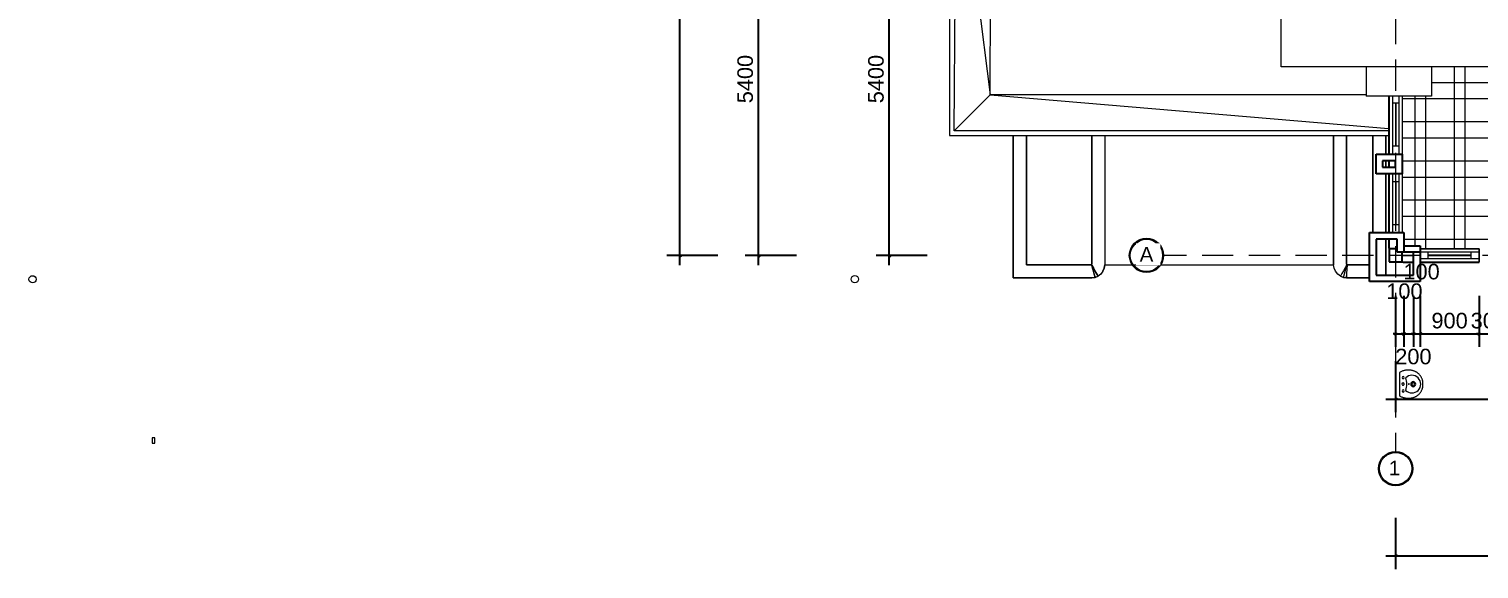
# Model space of a CAD drawing. Header units: millimetres. Extents: x -20510 to 108935, y -243239 to 20306.
# Drawn here: x -20360 to 1825, y -214800 to -206533 of the extents above; entities that cross this region are included whole.
import ezdxf

# ---------------------------------------------------------------- set-up
doc = ezdxf.new("R2010")
doc.units = ezdxf.units.MM
doc.linetypes.add('Hidden', pattern=[714.375, 476.25, -238.125])
for name, color, linetype, lineweight in [('A-ANNO-DIMS', 1, 'Continuous', 9), ('A-DETL', 8, 'Continuous', 9), ('A-FLOR-PATT', 8, 'Continuous', 9), ('A-GLAZ', 4, 'Continuous', 18), ('A-WALL', 7, 'Continuous', 25), ('G-IMPT', 8, 'Continuous', 9), ('P-SANR-FIXT', 3, 'Continuous', 9), ('S-BEAM', 7, 'Continuous', 9), ('S-COLS', 7, 'Continuous', 25), ('S-FNDN', 7, 'Continuous', 9), ('S-GRID', 1, 'Continuous', 9), ('S-GRID-IDEN', 1, 'Continuous', 9)]:
    doc.layers.add(name, color=color, linetype=linetype, lineweight=lineweight)
doc.styles.add('Arial_2', font='arial.ttf', dxfattribs={"height": 300})
doc.styles.add('Arial_5', font='arial.ttf', dxfattribs={"height": 238.125})
doc.dimstyles.new('SecretInternalLinAngDimStyle5p4736185', dxfattribs={"dimscale": 304.8, "dimtxt": 242.94927, "dimasz": 0.130208, "dimexe": 0.656168, "dimexo": 0.0625, "dimgap": 0.260417, "dimtad": 1, "dimdec": 0, "dimrnd": 100, "dimzin": 0, "dimdsep": 46, "dimtxsty": 'Arial_5', "dimblk1": 'OBLIQUE', "dimblk2": 'OBLIQUE', "dimsah": 1, "dimcen": 0.09, "dimdle": 0.492126, "dimazin": 0, "dimtfac": 1, "dimtdec": 4, "dimtix": 1, "dimtmove": 0, "dimatfit": 3, "dimfxl": 2.624672, "dimfxlon": 1, "dimtvp": 1, "dimtolj": 1, "dimtzin": 0, "dimarcsym": 2})
doc.dimstyles.new('SecretInternalLinAngDimStyle5p4736185_1', dxfattribs={"dimscale": 304.8, "dimtxt": 242.94927, "dimasz": 0.130208, "dimexe": 0.656168, "dimexo": 0.0625, "dimgap": 0.260417, "dimtad": 1, "dimdec": 0, "dimrnd": 100, "dimzin": 0, "dimdsep": 46, "dimtxsty": 'Arial_5', "dimblk1": 'OBLIQUE', "dimblk2": 'OBLIQUE', "dimsah": 1, "dimcen": 0.09, "dimdle": 0.492126, "dimazin": 0, "dimtfac": 1, "dimtdec": 4, "dimtix": 1, "dimtmove": 2, "dimatfit": 3, "dimfxl": 2.624672, "dimfxlon": 1, "dimtvp": 1, "dimtolj": 1, "dimtzin": 0, "dimarcsym": 2})

# ---------------------------------------------------------------- blocks, each defined once
blk = doc.blocks.new('Window_K2_Stack - Window_K2_Stack-2379752-07_MẶT BẰNG MÁI')
at = {"layer": 'A-GLAZ'}
for p, q in [((-450, 100), (450, 100)), ((-450, -100), (-450, 100)), ((-450, 100), (-450, -100)), ((-450, 100), (450, 100)), ((-450, 50), (450, 50)), ((-328.75, 50), (-328.75, -50)), ((-328.75, 5), (328.75, 5)), ((328.75, 50), (328.75, -50)), ((-450, -50), (450, -50)), ((450, -100), (-450, -100)), ((-450, -100), (450, -100)), ((-328.75, -5), (328.75, -5))]:
    blk.add_line(p, q, dxfattribs=at)
blk = doc.blocks.new('Window_K2_Stack - Window_K2_Stack-V4-07_MẶT BẰNG MÁI')
at = {"layer": 'A-GLAZ'}
for p, q in [((-436, 100), (450, 100)), ((-436, 100), (450, 100)), ((-436, 50), (450, 50)), ((-329, 50), (-329, -50)), ((-329, 5), (329, 5)), ((329, 50), (329, -50)), ((450, -100), (450, 100)), ((450, 100), (450, -100)), ((-436, -50), (450, -50)), ((450, -100), (-436, -100)), ((-436, -100), (450, -100)), ((-329, -5), (329, -5))]:
    blk.add_line(p, q, dxfattribs=at)
blk = doc.blocks.new('Window_K2_Stack - Window_K2_Stack-V5-07_MẶT BẰNG MÁI')
at = {"layer": 'A-GLAZ'}
for p, q in [((-450, 100), (450, 100)), ((-450, -100), (-450, 100)), ((-450, 100), (-450, -100)), ((-450, 100), (450, 100)), ((-450, 50), (450, 50)), ((-328.75, 50), (-328.75, -50)), ((-328.75, 5), (328.75, 5)), ((328.75, 50), (328.75, -50)), ((-450, -50), (450, -50)), ((450, -100), (-450, -100)), ((-450, -100), (450, -100)), ((-328.75, -5), (328.75, -5)), ((450, -100), (450, -50)), ((450, -50), (450, -100))]:
    blk.add_line(p, q, dxfattribs=at)
blk = doc.blocks.new('M_Concrete-Rectangular-Column - COT200X200-V10-07_MẶT BẰNG MÁI')
at = {"layer": 'S-COLS'}
for p, q in [((24, 100), (-100, 100)), ((-100, 100), (-100, -100)), ((100, -100), (100, 49)), ((-100, -100), (100, -100))]:
    blk.add_line(p, q, dxfattribs=at)
blk = doc.blocks.new('Mat_Tien_3dsMax - Sync_3dsMax_To_Revit-2401403-07_MẶT BẰNG MÁI')
at = {"layer": 'G-IMPT'}
for p, q in [((-1600, -3714), (-1600, 3714)), ((-6674, 0), (-6674, -4764)), ((-6603, -4694), (-6574, 0)), ((-6575, -88), (-6052, -4142)), ((-6052, -4142), (-6045, 0)), ((4189, -3714), (-1600, -3714)), ((-300, -3714), (-300, -4164)), ((700, -3714), (700, -4164)), ((-6052, -4142), (-6603, -4694)), ((-300, -4142), (-6052, -4142)), ((-6052, -4142), (40, -4655)), ((700, -4164), (-300, -4164)), ((-6674, -4764), (40, -4764)), ((40, -4694), (-6603, -4694)), ((-5700, -4764), (-5700, -6942)), ((-5700, -6942), (-5700, -4764)), ((-5500, -4764), (-5500, -6742)), ((-5500, -6742), (-5500, -4764)), ((-4500, -6726), (-4500, -4764)), ((-4500, -4764), (-4500, -6726)), ((-4300, -4764), (-4300, -6742)), ((-4300, -4764), (-4300, -6742)), ((-800, -6742), (-800, -4764)), ((-800, -6742), (-800, -4764)), ((-800, -4764), (-800, -6742)), ((-600, -4764), (-600, -6726)), ((-600, -6726), (-600, -4764)), ((-200, -6250), (-200, -4764)), ((-200, -4764), (-200, -6250)), ((0, -5050), (0, -4764)), ((0, -4764), (0, -5050)), ((0, -5250), (0, -5150)), ((0, -5150), (0, -5250)), ((0, -6250), (0, -5350)), ((0, -5350), (0, -6250)), ((0, -6901), (0, -6350)), ((0, -6350), (0, -6901)), ((-5500, -6742), (-4513, -6742)), ((-4513, -6742), (-5500, -6742)), ((-4513, -6742), (-4501, -6740)), ((-4513, -6742), (-4501, -6740)), ((-4505, -6742), (-4503, -6740)), ((-4503, -6740), (-4505, -6742)), ((-4503, -6741), (-4505, -6742)), ((-4503, -6740), (-4502, -6737)), ((-4502, -6737), (-4503, -6740)), ((-4501, -6740), (-4503, -6741)), ((-4502, -6737), (-4500, -6726)), ((-4500, -6726), (-4502, -6737)), ((-4330, -6843), (-4362, -6886)), ((-4330, -6843), (-4362, -6886)), ((-4330, -6843), (-4308, -6793)), ((-4308, -6793), (-4330, -6843)), ((-4308, -6793), (-4300, -6742)), ((-4300, -6742), (-4308, -6793)), ((-4300, -6742), (-800, -6742)), ((-792, -6793), (-800, -6742)), ((-792, -6793), (-800, -6742)), ((-770, -6843), (-792, -6793)), ((-770, -6843), (-792, -6793)), ((-737, -6886), (-770, -6843)), ((-737, -6886), (-770, -6843)), ((-649, -6935), (-599, -6749)), ((-600, -6726), (-598, -6737)), ((-598, -6737), (-600, -6726)), ((-600, -6942), (-587, -6742)), ((-599, -6749), (-600, -6942)), ((-599, -6740), (-599, -6745)), ((-599, -6740), (-587, -6742)), ((-587, -6742), (-599, -6740)), ((-598, -6737), (-597, -6740)), ((-597, -6740), (-598, -6737)), ((-598, -6745), (-595, -6742)), ((-597, -6740), (-595, -6742)), ((-597, -6740), (-595, -6742)), ((-587, -6742), (-250, -6742)), ((-250, -6742), (-587, -6742)), ((-5700, -6942), (-4500, -6942)), ((-4500, -6942), (-5700, -6942)), ((-4500, -6942), (-4450, -6935)), ((-4450, -6935), (-4500, -6942)), ((-4450, -6935), (-4404, -6917)), ((-4404, -6917), (-4450, -6935)), ((-4362, -6886), (-4404, -6917)), ((-4362, -6886), (-4404, -6917)), ((-696, -6917), (-737, -6886)), ((-696, -6917), (-737, -6886)), ((-696, -6917), (-649, -6935)), ((-649, -6935), (-696, -6917)), ((-649, -6935), (-600, -6942)), ((-600, -6942), (-649, -6935)), ((-600, -6942), (-250, -6942)), ((-250, -6942), (-600, -6942))]:
    blk.add_line(p, q, dxfattribs=at)
at = {"layer": 'G-IMPT', "flags": 128}
for points in [[(-4503, -6741), (-4504, -6741), (-4504, -6742), (-4504, -6742), (-4505, -6742)], [(-4503, -6741), (-4504, -6741), (-4504, -6742), (-4504, -6742), (-4505, -6742)], [(-4503, -6741), (-4504, -6741), (-4504, -6742), (-4504, -6742), (-4505, -6742)], [(-4505, -6742), (-4504, -6742), (-4504, -6742), (-4504, -6741), (-4503, -6741)], [(-4502, -6745), (-4503, -6745), (-4503, -6744), (-4504, -6743), (-4505, -6742)], [(-4505, -6742), (-4504, -6743), (-4504, -6743), (-4503, -6743), (-4502, -6744)], [(-4505, -6742), (-4504, -6743), (-4504, -6743), (-4503, -6743), (-4502, -6744)], [(-4505, -6742), (-4504, -6743), (-4503, -6744), (-4503, -6745), (-4502, -6745)], [(-4502, -6745), (-4503, -6745), (-4503, -6744), (-4504, -6743), (-4505, -6742)], [(-4505, -6742), (-4504, -6743), (-4504, -6743), (-4503, -6743), (-4502, -6744)], [(-4502, -6745), (-4503, -6745), (-4503, -6744), (-4504, -6743), (-4505, -6742)], [(-4505, -6742), (-4504, -6744), (-4503, -6746), (-4502, -6747), (-4501, -6749)], [(-4501, -6740), (-4502, -6741), (-4502, -6741), (-4503, -6741), (-4503, -6741)], [(-4503, -6741), (-4503, -6741), (-4502, -6741), (-4502, -6741), (-4501, -6740)], [(-4501, -6744), (-4502, -6744), (-4502, -6743), (-4503, -6742), (-4503, -6741)], [(-4503, -6741), (-4503, -6742), (-4503, -6743), (-4503, -6743), (-4502, -6744)], [(-4502, -6744), (-4503, -6743), (-4503, -6743), (-4503, -6742), (-4503, -6741)], [(-4501, -6744), (-4502, -6744), (-4502, -6743), (-4503, -6742), (-4503, -6741)], [(-4503, -6741), (-4503, -6742), (-4503, -6743), (-4503, -6743), (-4502, -6744)], [(-4501, -6744), (-4502, -6744), (-4502, -6743), (-4503, -6742), (-4503, -6741)], [(-4502, -6744), (-4503, -6743), (-4503, -6743), (-4503, -6742), (-4503, -6741)], [(-4503, -6741), (-4503, -6742), (-4502, -6743), (-4502, -6744), (-4501, -6744)], [(-4502, -6744), (-4502, -6744), (-4502, -6745), (-4502, -6745), (-4502, -6745)], [(-4502, -6744), (-4502, -6744), (-4502, -6744), (-4502, -6744), (-4501, -6744)], [(-4502, -6744), (-4502, -6744), (-4502, -6745), (-4502, -6745), (-4502, -6745)], [(-4502, -6744), (-4502, -6744), (-4502, -6744), (-4502, -6744), (-4501, -6744)], [(-4502, -6745), (-4502, -6745), (-4502, -6745), (-4502, -6744), (-4502, -6744)], [(-4502, -6744), (-4502, -6744), (-4502, -6744), (-4502, -6744), (-4501, -6744)], [(-4502, -6745), (-4502, -6745), (-4502, -6745), (-4502, -6744), (-4502, -6744)], [(-4502, -6744), (-4502, -6744), (-4502, -6744), (-4502, -6744), (-4501, -6744)], [(-4502, -6745), (-4502, -6745), (-4502, -6745), (-4502, -6744), (-4502, -6744)], [(-4502, -6745), (-4502, -6746), (-4502, -6747), (-4501, -6748), (-4501, -6749)], [(-4499, -6748), (-4500, -6747), (-4501, -6747), (-4501, -6746), (-4502, -6745)], [(-4502, -6745), (-4502, -6746), (-4502, -6747), (-4501, -6748), (-4501, -6749)], [(-4499, -6748), (-4500, -6747), (-4501, -6747), (-4501, -6746), (-4502, -6745)], [(-4501, -6749), (-4501, -6748), (-4502, -6747), (-4502, -6746), (-4502, -6745)], [(-4501, -6749), (-4501, -6748), (-4502, -6747), (-4502, -6746), (-4502, -6745)], [(-4502, -6745), (-4501, -6746), (-4501, -6747), (-4500, -6747), (-4499, -6748)], [(-4499, -6748), (-4500, -6747), (-4501, -6747), (-4501, -6746), (-4502, -6745)], [(-4499, -6748), (-4500, -6747), (-4501, -6747), (-4501, -6746), (-4502, -6745)], [(-4499, -6748), (-4500, -6747), (-4500, -6746), (-4501, -6745), (-4501, -6744)], [(-4501, -6744), (-4501, -6745), (-4500, -6746), (-4500, -6747), (-4499, -6748)], [(-4501, -6744), (-4501, -6745), (-4500, -6746), (-4500, -6747), (-4499, -6748)], [(-4501, -6744), (-4501, -6745), (-4500, -6746), (-4500, -6747), (-4499, -6748)], [(-4501, -6749), (-4488, -6796), (-4476, -6842), (-4463, -6889), (-4450, -6935)], [(-4501, -6749), (-4488, -6796), (-4476, -6842), (-4463, -6889), (-4450, -6935)], [(-4404, -6917), (-4428, -6875), (-4452, -6833), (-4477, -6791), (-4501, -6749)], [(-4499, -6749), (-4499, -6749), (-4499, -6748), (-4499, -6748), (-4499, -6748)], [(-4499, -6749), (-4499, -6749), (-4499, -6748), (-4499, -6748), (-4499, -6748)], [(-4499, -6748), (-4499, -6748), (-4499, -6748), (-4499, -6749), (-4499, -6749)], [(-4450, -6935), (-4463, -6889), (-4475, -6842), (-4487, -6795), (-4499, -6749)], [(-4404, -6917), (-4427, -6875), (-4451, -6833), (-4475, -6791), (-4499, -6749)], [(-4499, -6749), (-4475, -6791), (-4451, -6833), (-4427, -6875), (-4404, -6917)], [(-601, -6749), (-625, -6791), (-649, -6833), (-672, -6875), (-696, -6917)], [(-601, -6749), (-600, -6747), (-600, -6745), (-599, -6742), (-599, -6740)], [(-599, -6745), (-599, -6746), (-600, -6747), (-600, -6747), (-601, -6748)], [(-599, -6745), (-599, -6746), (-600, -6747), (-600, -6747), (-601, -6748)], [(-601, -6748), (-601, -6748), (-601, -6748), (-601, -6749), (-601, -6749)], [(-601, -6748), (-601, -6748), (-601, -6748), (-601, -6749), (-601, -6749)], [(-597, -6741), (-597, -6742), (-598, -6743), (-598, -6744), (-599, -6744)], [(-599, -6744), (-598, -6744), (-598, -6743), (-597, -6742), (-597, -6741)], [(-599, -6744), (-598, -6744), (-598, -6743), (-597, -6742), (-597, -6741)], [(-595, -6742), (-596, -6744), (-597, -6746), (-598, -6747), (-599, -6749)], [(-599, -6744), (-599, -6745), (-599, -6745), (-599, -6745), (-599, -6745)], [(-599, -6744), (-598, -6744), (-598, -6744), (-598, -6744), (-597, -6744)], [(-599, -6745), (-599, -6745), (-599, -6745), (-599, -6745), (-599, -6744)], [(-597, -6744), (-598, -6744), (-598, -6744), (-598, -6744), (-599, -6744)], [(-599, -6745), (-599, -6745), (-599, -6745), (-599, -6745), (-599, -6744)], [(-598, -6745), (-598, -6746), (-598, -6747), (-598, -6748), (-599, -6749)], [(-599, -6749), (-599, -6748), (-599, -6747), (-599, -6746), (-599, -6745)], [(-598, -6745), (-598, -6746), (-598, -6747), (-598, -6748), (-599, -6749)], [(-599, -6749), (-599, -6748), (-599, -6747), (-599, -6746), (-599, -6745)], [(-599, -6749), (-598, -6748), (-598, -6747), (-598, -6746), (-598, -6745)], [(-599, -6749), (-599, -6749), (-599, -6749), (-599, -6749), (-599, -6749)], [(-599, -6749), (-599, -6749), (-599, -6749), (-599, -6749), (-599, -6749)], [(-597, -6744), (-597, -6744), (-598, -6745), (-598, -6745), (-598, -6745)], [(-597, -6744), (-597, -6744), (-598, -6745), (-598, -6745), (-598, -6745)], [(-595, -6742), (-595, -6742), (-596, -6742), (-596, -6741), (-597, -6741)], [(-597, -6741), (-597, -6742), (-597, -6743), (-597, -6743), (-597, -6744)], [(-597, -6741), (-597, -6742), (-597, -6743), (-597, -6743), (-597, -6744)]]:
    blk.add_lwpolyline(points, dxfattribs=at)
blk = doc.blocks.new('Mat_Tien_3dsMax - Mat_Tien_3dsMax-2387879-07_MẶT BẰNG MÁI')
blk.add_blockref('Mat_Tien_3dsMax - Sync_3dsMax_To_Revit-2401403-07_MẶT BẰNG MÁI', (0, 0))
blk = doc.blocks.new('Sink - Cloakroom - 440 x 350mm-2348746-07_MẶT BẰNG MÁI')
at = {"layer": 'P-SANR-FIXT'}
for p, q in [((182, 0), (-179, 0)), ((-178, 0), (-177, 0)), ((177, 0), (178, 0))]:
    blk.add_line(p, q, dxfattribs=at)
at = {"layer": 'P-SANR-FIXT', "flags": 128}
for points in [[(0, 353), (-8, 353), (-17, 353), (-25, 353), (-33, 352), (-42, 350), (-50, 349), (-58, 347), (-66, 345), (-74, 342), (-82, 339), (-89, 336), (-97, 333), (-104, 329), (-112, 325), (-119, 320), (-126, 316), (-132, 311), (-139, 306), (-145, 300), (-151, 294), (-157, 289), (-163, 282), (-168, 276), (-173, 269), (-178, 263), (-183, 256), (-187, 248), (-191, 241), (-195, 234), (-198, 226), (-201, 218), (-204, 210), (-206, 203), (-208, 194), (-208, 194)], [(208, 194), (206, 202), (204, 210), (201, 218), (198, 226), (195, 234), (191, 241), (187, 248), (183, 255), (178, 262), (173, 269), (168, 276), (163, 282), (157, 288), (151, 294), (145, 300), (139, 305), (132, 311), (126, 316), (119, 320), (112, 325), (104, 329), (97, 333), (89, 336), (82, 339), (74, 342), (66, 345), (58, 347), (50, 349), (42, 350), (33, 352), (25, 353), (17, 353), (9, 353), (0, 353), (0, 353)], [(-208, 194), (-211, 184), (-213, 173), (-214, 162), (-215, 152), (-216, 141), (-216, 130), (-216, 119), (-215, 109), (-214, 98), (-212, 87), (-211, 77), (-208, 66), (-205, 56), (-202, 46), (-199, 35), (-195, 25), (-190, 16), (-185, 6), (-182, 0)], [(182, 0), (187, 10), (192, 19), (196, 29), (200, 39), (203, 49), (206, 60), (209, 70), (211, 81), (213, 91), (214, 102), (215, 113), (216, 123), (216, 134), (216, 145), (215, 156), (214, 166), (212, 177), (210, 188), (208, 194)]]:
    blk.add_lwpolyline(points, dxfattribs=at)
at = {"layer": 'P-SANR-FIXT'}
for centre, radius, start, end in [((0, 184), 135, 314.9444, 224.5371), ((0, 204), 38.6, 0, 180), ((0, 204), 23.5, 0, 180), ((-101, 51), 17, 0, 180), ((-101, 51), 17, 180, 0), ((-2, -160), 267, 68.6801, 110.8014), ((0, 204), 38.6, 180, 0), ((0, 204), 23.5, 180, 0), ((-1, 49), 16.8, 90, 270), ((-1, 49), 16.8, 270, 90), ((104, 50), 17, 0, 180), ((104, 50), 17, 180, 0)]:
    blk.add_arc(centre, radius, start, end, dxfattribs=at)
for major_axis in [(-9.08, 0), (9.08, 0)]:
    blk.add_ellipse((-1, 137), major_axis=major_axis, ratio=0.332108, start_param=3.141593, end_param=6.283185, dxfattribs=at)
for points, knots in [([(0, 353), (0, 353), (0, 353), (0, 353), (0, 351), (0, 350), (0, 350), (0, 349)], [-0.875, -0.875, -0.875, -0.875, -0.75, -0.5, -0.25, -0.125, 0, 0, 0, 0]), ([(0, 353), (0, 353), (0, 353), (0, 351), (0, 350), (0, 350), (0, 349)], [-0.75, -0.75, -0.75, -0.75, -0.5, -0.25, -0.125, 0, 0, 0, 0]), ([(-182, 0), (-182, 0), (-182, 0), (-182, 0), (-182, 0), (-181, 0), (-180, 0), (-179, 0), (-178, 0), (-178, 0)], [-0.875, -0.875, -0.875, -0.875, -0.75, -0.6875, -0.625, -0.5, -0.375, -0.25, 0, 0, 0, 0]), ([(178, 0), (178, 0), (179, 0), (180, 0), (181, 0), (182, 0), (182, 0), (182, 0), (182, 0), (182, 0)], [-1, -1, -1, -1, -0.75, -0.625, -0.5, -0.375, -0.3125, -0.25, -0.125, -0.125, -0.125, -0.125])]:
    blk.add_open_spline(points, degree=3, knots=knots, dxfattribs=at)
for points in [[(-182, 0), (-182, 0), (-182, 0), (-182, 0)], [(182, 0), (182, 0), (182, 0), (182, 0)]]:
    blk.add_open_spline(points, degree=3, dxfattribs=at)
blk = doc.blocks.new('Grid - TRUC  D1-102336-07_MẶT BẰNG MÁI')
at = {"layer": 'S-GRID-IDEN'}
for radius in [3.5, 3.3]:
    blk.add_circle((0, 0), radius, dxfattribs=at)
blk = doc.blocks.new('_Oblique')
at = {"color": 0, "linetype": 'ByBlock', "lineweight": -2}
blk.add_line((-0.5, -0.5), (0.5, 0.5), dxfattribs=at)
blk = doc.blocks.new('DIMBLOCK1-07_MẶT BẰNG MÁI')
at = {"layer": 'A-ANNO-DIMS', "color": 0, "lineweight": -2, "transparency": 16777216}
for p, q in [((550, -214019), (550, -214800)), ((37150, -214019), (37150, -214800)), ((400, -214600), (37300, -214600))]:
    blk.add_line(p, q, dxfattribs=at)
at = {"layer": 'Defpoints', "color": 0, "transparency": 16777216}
for p in [(550, -214000), (37150, -214000), (37150, -214600)]:
    blk.add_point(p, dxfattribs=at)
at = {"layer": 'A-ANNO-DIMS', "color": 0, "lineweight": -2, "transparency": 16777216, "xscale": 39.6875, "yscale": 39.6875, "zscale": 39.6875, "rotation": 180}
blk.add_blockref('_Oblique', (550, -214600), dxfattribs=at)
at = {"layer": 'A-ANNO-DIMS', "color": 0, "lineweight": -2, "transparency": 16777216, "xscale": 39.6875, "yscale": 39.6875, "zscale": 39.6875}
blk.add_blockref('_Oblique', (37150, -214600), dxfattribs=at)
at = {"layer": 'A-ANNO-DIMS', "color": 0, "transparency": 16777216, "insert": (18850, -214399), "char_height": 238.1, "width": 824.16, "attachment_point": 5, "style": 'Arial_5'}
blk.add_mtext('\\A1;36600', dxfattribs=at)
blk = doc.blocks.new('DIMBLOCK2-07_MẶT BẰNG MÁI')
at = {"layer": 'A-ANNO-DIMS', "color": 0, "lineweight": -2, "transparency": 16777216}
for p, q in [((550, -211619), (550, -212400)), ((4350, -211619), (4350, -212400)), ((400, -212200), (4500, -212200))]:
    blk.add_line(p, q, dxfattribs=at)
at = {"layer": 'Defpoints', "color": 0, "transparency": 16777216}
for p in [(550, -211600), (4350, -211600), (4350, -212200)]:
    blk.add_point(p, dxfattribs=at)
at = {"layer": 'A-ANNO-DIMS', "color": 0, "lineweight": -2, "transparency": 16777216, "xscale": 39.6875, "yscale": 39.6875, "zscale": 39.6875, "rotation": 180}
blk.add_blockref('_Oblique', (550, -212200), dxfattribs=at)
at = {"layer": 'A-ANNO-DIMS', "color": 0, "lineweight": -2, "transparency": 16777216, "xscale": 39.6875, "yscale": 39.6875, "zscale": 39.6875}
blk.add_blockref('_Oblique', (4350, -212200), dxfattribs=at)
at = {"layer": 'A-ANNO-DIMS', "color": 0, "transparency": 16777216, "insert": (2450, -211999), "char_height": 238.1, "width": 659.33, "attachment_point": 5, "style": 'Arial_5'}
blk.add_mtext('\\A1;3800', dxfattribs=at)
blk = doc.blocks.new('DIMBLOCK12-07_MẶT BẰNG MÁI')
at = {"layer": 'A-ANNO-DIMS', "color": 0, "lineweight": -2, "transparency": 16777216}
for p, q in [((550, -210619), (550, -211400)), ((675, -210619), (675, -211400)), ((550, -211200), (510, -211200)), ((550, -211200), (675, -211200)), ((675, -211200), (715, -211200))]:
    blk.add_line(p, q, dxfattribs=at)
at = {"layer": 'Defpoints', "color": 0, "transparency": 16777216}
for p in [(550, -210600), (675, -210600), (675, -211200)]:
    blk.add_point(p, dxfattribs=at)
at = {"layer": 'A-ANNO-DIMS', "color": 0, "lineweight": -2, "transparency": 16777216, "xscale": 39.6875, "yscale": 39.6875, "zscale": 39.6875}
blk.add_blockref('_Oblique', (550, -211200), dxfattribs=at)
at = {"layer": 'A-ANNO-DIMS', "color": 0, "lineweight": -2, "transparency": 16777216, "xscale": 39.6875, "yscale": 39.6875, "zscale": 39.6875, "rotation": 180}
blk.add_blockref('_Oblique', (675, -211200), dxfattribs=at)
at = {"layer": 'A-ANNO-DIMS', "color": 0, "transparency": 16777216, "insert": (406, -210428), "char_height": 238.1, "width": 494.5, "attachment_point": 1, "line_spacing_factor": 0.941778, "style": 'Arial_5'}
blk.add_mtext('\\A1;100', dxfattribs=at)
blk = doc.blocks.new('DIMBLOCK13-07_MẶT BẰNG MÁI')
at = {"layer": 'A-ANNO-DIMS', "color": 0, "lineweight": -2, "transparency": 16777216}
for p, q in [((675, -210619), (675, -211400)), ((825, -210619), (825, -211400)), ((675, -211200), (635, -211200)), ((675, -211200), (825, -211200)), ((825, -211200), (865, -211200))]:
    blk.add_line(p, q, dxfattribs=at)
at = {"layer": 'Defpoints', "color": 0, "transparency": 16777216}
for p in [(675, -210600), (825, -210600), (825, -211200)]:
    blk.add_point(p, dxfattribs=at)
at = {"layer": 'A-ANNO-DIMS', "color": 0, "lineweight": -2, "transparency": 16777216, "xscale": 39.6875, "yscale": 39.6875, "zscale": 39.6875}
blk.add_blockref('_Oblique', (675, -211200), dxfattribs=at)
at = {"layer": 'A-ANNO-DIMS', "color": 0, "lineweight": -2, "transparency": 16777216, "xscale": 39.6875, "yscale": 39.6875, "zscale": 39.6875, "rotation": 180}
blk.add_blockref('_Oblique', (825, -211200), dxfattribs=at)
at = {"layer": 'A-ANNO-DIMS', "color": 0, "transparency": 16777216, "insert": (544, -211428), "char_height": 238.1, "width": 494.5, "attachment_point": 1, "line_spacing_factor": 0.941778, "style": 'Arial_5'}
blk.add_mtext('\\A1;200', dxfattribs=at)
blk = doc.blocks.new('DIMBLOCK14-07_MẶT BẰNG MÁI')
at = {"layer": 'A-ANNO-DIMS', "color": 0, "lineweight": -2, "transparency": 16777216}
for p, q in [((825, -210619), (825, -211400)), ((925, -210619), (925, -211400)), ((825, -211200), (785, -211200)), ((825, -211200), (925, -211200)), ((925, -211200), (965, -211200))]:
    blk.add_line(p, q, dxfattribs=at)
at = {"layer": 'Defpoints', "color": 0, "transparency": 16777216}
for p in [(825, -210600), (925, -210600), (925, -211200)]:
    blk.add_point(p, dxfattribs=at)
at = {"layer": 'A-ANNO-DIMS', "color": 0, "lineweight": -2, "transparency": 16777216, "xscale": 39.6875, "yscale": 39.6875, "zscale": 39.6875}
blk.add_blockref('_Oblique', (825, -211200), dxfattribs=at)
at = {"layer": 'A-ANNO-DIMS', "color": 0, "lineweight": -2, "transparency": 16777216, "xscale": 39.6875, "yscale": 39.6875, "zscale": 39.6875, "rotation": 180}
blk.add_blockref('_Oblique', (925, -211200), dxfattribs=at)
at = {"layer": 'A-ANNO-DIMS', "color": 0, "transparency": 16777216, "insert": (669, -210128), "char_height": 238.1, "width": 494.5, "attachment_point": 1, "line_spacing_factor": 0.941778, "style": 'Arial_5'}
blk.add_mtext('\\A1;100', dxfattribs=at)
blk = doc.blocks.new('DIMBLOCK15-07_MẶT BẰNG MÁI')
at = {"layer": 'A-ANNO-DIMS', "color": 0, "lineweight": -2, "transparency": 16777216}
for p, q in [((925, -210619), (925, -211400)), ((1825, -210619), (1825, -211400)), ((775, -211200), (1975, -211200))]:
    blk.add_line(p, q, dxfattribs=at)
at = {"layer": 'Defpoints', "color": 0, "transparency": 16777216}
for p in [(925, -210600), (1825, -210600), (1825, -211200)]:
    blk.add_point(p, dxfattribs=at)
at = {"layer": 'A-ANNO-DIMS', "color": 0, "lineweight": -2, "transparency": 16777216, "xscale": 39.6875, "yscale": 39.6875, "zscale": 39.6875, "rotation": 180}
blk.add_blockref('_Oblique', (925, -211200), dxfattribs=at)
at = {"layer": 'A-ANNO-DIMS', "color": 0, "lineweight": -2, "transparency": 16777216, "xscale": 39.6875, "yscale": 39.6875, "zscale": 39.6875}
blk.add_blockref('_Oblique', (1825, -211200), dxfattribs=at)
at = {"layer": 'A-ANNO-DIMS', "color": 0, "transparency": 16777216, "insert": (1375, -210999), "char_height": 238.1, "width": 494.5, "attachment_point": 5, "style": 'Arial_5'}
blk.add_mtext('\\A1;900', dxfattribs=at)
blk = doc.blocks.new('DIMBLOCK16-07_MẶT BẰNG MÁI')
at = {"layer": 'A-ANNO-DIMS', "color": 0, "lineweight": -2, "transparency": 16777216}
for p, q in [((1825, -210619), (1825, -211400)), ((2125, -210619), (2125, -211400)), ((1825, -211200), (1785, -211200)), ((1825, -211200), (2125, -211200)), ((2125, -211200), (2165, -211200))]:
    blk.add_line(p, q, dxfattribs=at)
at = {"layer": 'Defpoints', "color": 0, "transparency": 16777216}
for p in [(1825, -210600), (2125, -210600), (2125, -211200)]:
    blk.add_point(p, dxfattribs=at)
at = {"layer": 'A-ANNO-DIMS', "color": 0, "lineweight": -2, "transparency": 16777216, "xscale": 39.6875, "yscale": 39.6875, "zscale": 39.6875}
blk.add_blockref('_Oblique', (1825, -211200), dxfattribs=at)
at = {"layer": 'A-ANNO-DIMS', "color": 0, "lineweight": -2, "transparency": 16777216, "xscale": 39.6875, "yscale": 39.6875, "zscale": 39.6875, "rotation": 180}
blk.add_blockref('_Oblique', (2125, -211200), dxfattribs=at)
at = {"layer": 'A-ANNO-DIMS', "color": 0, "transparency": 16777216, "insert": (1975, -210999), "char_height": 238.1, "width": 494.5, "attachment_point": 5, "style": 'Arial_5'}
blk.add_mtext('\\A1;300', dxfattribs=at)
blk = doc.blocks.new('DIMBLOCK76-07_MẶT BẰNG MÁI')
at = {"layer": 'A-ANNO-DIMS', "color": 0, "lineweight": -2, "transparency": 16777216}
for p, q in [((-10400, -210150), (-10400, -194950)), ((-9819, -195100), (-10600, -195100)), ((-9819, -210000), (-10600, -210000))]:
    blk.add_line(p, q, dxfattribs=at)
at = {"layer": 'Defpoints', "color": 0, "transparency": 16777216}
for p in [(-10400, -195100), (-9800, -195100), (-9800, -210000)]:
    blk.add_point(p, dxfattribs=at)
at = {"layer": 'A-ANNO-DIMS', "color": 0, "lineweight": -2, "transparency": 16777216, "xscale": 39.6875, "yscale": 39.6875, "zscale": 39.6875}
for p, rotation in [((-10400, -195100), 90), ((-10400, -210000), 270)]:
    blk.add_blockref('_Oblique', p, dxfattribs=dict(at, rotation=rotation))
at = {"layer": 'A-ANNO-DIMS', "color": 0, "transparency": 16777216, "insert": (-10601, -202550), "char_height": 238.1, "width": 824.16, "attachment_point": 5, "rotation": 90, "style": 'Arial_5'}
blk.add_mtext('\\A1;14900', dxfattribs=at)
blk = doc.blocks.new('DIMBLOCK77-07_MẶT BẰNG MÁI')
at = {"layer": 'A-ANNO-DIMS', "color": 0, "lineweight": -2, "transparency": 16777216}
for p, q in [((-9200, -210150), (-9200, -204450)), ((-8619, -204600), (-9400, -204600)), ((-8619, -210000), (-9400, -210000))]:
    blk.add_line(p, q, dxfattribs=at)
at = {"layer": 'Defpoints', "color": 0, "transparency": 16777216}
for p in [(-9200, -204600), (-8600, -204600), (-8600, -210000)]:
    blk.add_point(p, dxfattribs=at)
at = {"layer": 'A-ANNO-DIMS', "color": 0, "lineweight": -2, "transparency": 16777216, "xscale": 39.6875, "yscale": 39.6875, "zscale": 39.6875}
for p, rotation in [((-9200, -204600), 90), ((-9200, -210000), 270)]:
    blk.add_blockref('_Oblique', p, dxfattribs=dict(at, rotation=rotation))
at = {"layer": 'A-ANNO-DIMS', "color": 0, "transparency": 16777216, "insert": (-9401, -207300), "char_height": 238.1, "width": 659.33, "attachment_point": 5, "rotation": 90, "style": 'Arial_5'}
blk.add_mtext('\\A1;5400', dxfattribs=at)
blk = doc.blocks.new('DIMBLOCK81-07_MẶT BẰNG MÁI')
at = {"layer": 'A-ANNO-DIMS', "color": 0, "lineweight": -2, "transparency": 16777216}
for p, q in [((-7200, -210150), (-7200, -204450)), ((-6619, -204600), (-7400, -204600)), ((-6619, -210000), (-7400, -210000))]:
    blk.add_line(p, q, dxfattribs=at)
at = {"layer": 'Defpoints', "color": 0, "transparency": 16777216}
for p in [(-7200, -204600), (-6600, -204600), (-6600, -210000)]:
    blk.add_point(p, dxfattribs=at)
at = {"layer": 'A-ANNO-DIMS', "color": 0, "lineweight": -2, "transparency": 16777216, "xscale": 39.6875, "yscale": 39.6875, "zscale": 39.6875}
for p, rotation in [((-7200, -204600), 90), ((-7200, -210000), 270)]:
    blk.add_blockref('_Oblique', p, dxfattribs=dict(at, rotation=rotation))
at = {"layer": 'A-ANNO-DIMS', "color": 0, "transparency": 16777216, "insert": (-7401, -207300), "char_height": 238.1, "width": 659.33, "attachment_point": 5, "rotation": 90, "style": 'Arial_5'}
blk.add_mtext('\\A1;5400', dxfattribs=at)

msp = doc.modelspace()

# ---------------------------------------------------------------- hatches: boundary and pattern name
at = {"layer": 'A-FLOR-PATT'}
h = msp.add_hatch(dxfattribs=at)
h.set_pattern_fill('FP_5', color=256, style=0, pattern_type=2)
h.set_pattern_definition([(0.0043, (16612.5, -202550.4), (-0.045, 600), []), (90.004, (16612.5, -202550.4), (-600, -0.042), [])])
h.paths.add_polyline_path([(450, -210100.9), (825, -210100.8), (825, -209951), (650, -209951), (650, -210100), (450, -210100), (450, -209900), (574, -209900), (574, -209750), (450, -209750), (450, -209921)])
h.paths.add_polyline_path([(1925, -210100.8), (2025, -210100.7), (2025, -210001), (1925, -210001)])
h.paths.add_polyline_path([(3125, -210100.7), (3225, -210100.7), (3225, -210001), (3125, -210001)])
h.paths.add_polyline_path([(4250, -210100.6), (11050, -210100), (11050, -205200), (4589.3, -205200), (4589.3, -207114.5), (1100, -207114.5), (1100, -207564.5), (650, -207564.5), (650, -209650), (675, -209650), (675, -209750), (674, -209750), (674, -209851), (925, -209851), (925, -209901), (4225, -209901), (4225, -209956), (4250, -209956)])
h.paths.add_polyline_path([(26650, -210098.9), (32150, -210098.5), (32150, -210006), (32250, -210006), (32250, -210098.5), (33450, -210098.4), (33450, -210006), (33550, -210006), (33550, -209901), (36850, -209901), (36850, -209900), (37250, -209900), (37250, -209750), (37025, -209750), (37025, -209650), (37050, -209650), (37050, -206600), (37150, -206600), (37150, -207450), (37254.9, -207450), (37260.1, -204700), (37250, -204700), (37250, -205200), (26650, -205200), (26650, -209461.1)])
h.paths.add_polyline_path([(34550, -210098.3), (34650, -210098.3), (34650, -210001), (34550, -210001)])
h.paths.add_polyline_path([(35750, -210098.2), (35850, -210098.2), (35850, -210001), (35750, -210001)])
h.paths.add_polyline_path([(36950, -210098.2), (37050, -210098.1), (37050, -210000), (36950, -210000)])
h.paths.add_polyline_path([(37250.8, -209650), (37252.5, -208750), (37250, -208750), (37250, -209650)])
h.paths.add_polyline_path([(37150, -208650), (37252.7, -208650), (37252.9, -208550), (37150, -208550)])
h.paths.add_polyline_path([(550, -208650), (550, -208550), (450, -208550), (450, -208650)])
h.paths.add_polyline_path([(37250, -208450), (37253.1, -208450), (37254.7, -207550), (37250, -207550), (37250, -207621.2)])
h.paths.add_polyline_path([(-1398.3, -205600), (-1200.3, -205600), (-1200.3, -201200), (-4025.9, -201200), (-4050, -205600), (-3634.8, -205600)])
h.paths.add_polyline_path([(37250, -204500), (37260.4, -204500), (37264.5, -202300), (37250, -202300), (37250, -202312.7), (37260, -202312.7), (37260, -204487.3), (37250, -204487.3)])
h.paths.add_polyline_path([(37260, -202100), (37264.9, -202100), (37269.7, -199530), (37260, -199530), (37260, -202037.3), (37250, -202037.3), (37250, -202100)])
h.paths.add_polyline_path([(5650, -200300), (6750, -200300), (6750, -196910), (5650, -196910), (5650, -200261.7)])
h.paths.add_polyline_path([(6625.4, -199962.3), (6608.5, -199960.5), (6592, -199954.3), (6580.4, -199947.2), (6567.3, -199934), (6558.7, -199920.9), (6553.1, -199905.6), (6550.5, -199890.4), (6552.7, -199870.1), (6559.3, -199854.2), (6568.9, -199839.1), (6576.8, -199831.2), (6594.5, -199819.4), (6594.7, -199819.2), (6594.7, -198025.5), (6656.1, -198025.5), (6656.9, -199819.6), (6670.4, -199827.8), (6683.5, -199841), (6692.1, -199854.1), (6697.7, -199869.4), (6700.1, -199887.5), (6698.1, -199904.9), (6691.5, -199920.8), (6684.1, -199933.6), (6674, -199943.8), (6656.3, -199955.6), (6652.5, -199956.9), (6641, -199960.5)])
h.paths.add_polyline_path([(31169.6, -199900), (31852.1, -199900), (31850.5, -199890.4), (31852.7, -199870.1), (31859.3, -199854.2), (31868.5, -199839.5), (31876.8, -199831.2), (31894.5, -199819.4), (31894.7, -199819.2), (31894.7, -196930.3), (31105.3, -196930.3), (31106.1, -199819.6), (31119.6, -199827.8), (31132.7, -199841), (31141.3, -199854.1), (31146.9, -199869.4), (31149.5, -199884.6), (31148.2, -199900), (31149.5, -199900)])
h.paths.add_polyline_path([(3074.5, -199685.5), (4240, -199685.5), (4240, -196912.7), (4250, -196912.7), (4250, -196700.8), (4225, -196700.8), (4225, -196899), (675, -196899), (675, -197150), (650, -197150), (650, -199235.5), (1100, -199235.5), (1100, -199685.5), (3040.5, -199685.5)])
h.paths.add_polyline_path([(37260, -199430), (37269.9, -199430), (37275, -196699.9), (37250, -196700), (37250, -196912.7), (37260, -196912.7), (37260, -199341.7)])
h.paths.add_polyline_path([(450, -198250), (550, -198250), (550, -198150), (450, -198150), (450, -198250)])
h.paths.add_polyline_path([(450, -198050), (450, -198050), (450, -197961.8)])
h.paths.add_polyline_path([(575, -197050), (575, -196900), (450, -196900), (450, -196700), (650, -196700), (650, -196799), (825, -196799), (825, -196699.3), (450, -196700), (450, -197050)])
h.paths.add_polyline_path([(31105.3, -196930.3), (31094.6, -196919.6), (31094.6, -196925)])
h.paths.add_polyline_path([(31094.6, -196919.6), (31085, -196910), (31075, -196910)])
h.paths.add_polyline_path([(2025, -196799), (2025, -196699.8), (1925, -196699.8), (1925, -196799), (1956.3, -196799)])
h.paths.add_polyline_path([(3225, -196799), (3225, -196700.3), (3125, -196700.3), (3125, -196799)])
h.paths.add_polyline_path([(22350, -196700), (22562.7, -196700), (22562.7, -196698.8), (22337.3, -196698.8), (22337.3, -196700)])
h.paths.add_polyline_path([(11750, -196700), (11762.7, -196700), (11762.7, -196698.4), (11537.3, -196698.4), (11537.3, -196700), (11550, -196700)])
h.paths.add_polyline_path([(26162.7, -196700), (26162.7, -196699), (25937.3, -196699), (25937.3, -196700), (26150, -196700)])
h.paths.add_polyline_path([(8162.7, -196700), (8162.7, -196698.3), (8150, -196698.3), (8150, -196700)])
h.paths.add_polyline_path([(15350, -196700), (15362.7, -196700), (15362.7, -196698.6), (15137.3, -196698.5), (15137.3, -196700), (15150, -196700)])
h.paths.add_polyline_path([(18950, -196700), (18962.7, -196700), (18962.7, -196698.7), (18737.3, -196698.7), (18737.3, -196700), (18750, -196700)])
h.paths.add_polyline_path([(4250, -195212.7), (4250, -195212.7), (4250, -195000), (4250, -195000), (4250, -195200)])
at = {"layer": 'S-FNDN'}
h = msp.add_hatch(dxfattribs=at)
h.set_pattern_fill('FP_4', color=256, style=0, pattern_type=2)
h.set_pattern_definition([(0.0043, (16611.9, -202550.3), (-0.045, 600), []), (90.004, (16611.9, -202550.3), (-600, -0.042), [])])
h.paths.add_polyline_path([(450, -210100.9), (825, -210100.8), (825, -209951), (650, -209951), (650, -210100), (450, -210100), (450, -209900), (574, -209900), (574, -209750), (450, -209750), (450, -209921)])
h.paths.add_polyline_path([(1925, -210100.8), (2025, -210100.7), (2025, -210001), (1925, -210001)])
h.paths.add_polyline_path([(3125, -210100.7), (3225, -210100.7), (3225, -210001), (3125, -210001)])
h.paths.add_polyline_path([(4250, -210100.6), (11050, -210100), (11050, -205200), (4589.3, -205200), (4589.3, -207114.5), (1100, -207114.5), (1100, -207564.5), (650, -207564.5), (650, -209650), (675, -209650), (675, -209750), (674, -209750), (674, -209851), (925, -209851), (925, -209901), (4225, -209901), (4225, -209956), (4250, -209956)])
h.paths.add_polyline_path([(26650, -210098.9), (32150, -210098.5), (32150, -210006), (32250, -210006), (32250, -210098.5), (33450, -210098.4), (33450, -210006), (33550, -210006), (33550, -209901), (36850, -209901), (36850, -209900), (37250, -209900), (37250, -209750), (37025, -209750), (37025, -209650), (37050, -209650), (37050, -206600), (37150, -206600), (37150, -207450), (37254.9, -207450), (37260.1, -204700), (37250, -204700), (37250, -205200), (26650, -205200), (26650, -209461.1)])
h.paths.add_polyline_path([(34550, -210098.3), (34650, -210098.3), (34650, -210001), (34550, -210001)])
h.paths.add_polyline_path([(35750, -210098.2), (35850, -210098.2), (35850, -210001), (35750, -210001)])
h.paths.add_polyline_path([(36950, -210098.2), (37050, -210098.1), (37050, -210000), (36950, -210000)])
h.paths.add_polyline_path([(450, -209650), (450, -209650), (450, -209461.1)])
h.paths.add_polyline_path([(37250, -209650), (37250.8, -209650), (37252.5, -208750), (37250, -208750), (37250, -209461.1)])
h.paths.add_polyline_path([(37252.7, -208650), (37252.9, -208550), (37150, -208550), (37150, -208650), (37250, -208650)])
h.paths.add_polyline_path([(550, -208650), (550, -208550), (450, -208550), (450, -208650)])
h.paths.add_polyline_path([(37250, -208450), (37253.1, -208450), (37254.7, -207550), (37250, -207550), (37250, -207621.2)])
h.paths.add_polyline_path([(450, -208450), (450, -208450), (450, -207621.2)])
h.paths.add_polyline_path([(-3634.8, -205600), (-1200.3, -205600), (-1200.3, -201200), (-4025.9, -201200), (-4050, -205600)])
h.paths.add_polyline_path([(37260.4, -204500), (37264.5, -202300), (37250, -202300), (37250, -202312.7), (37260, -202312.7), (37260, -204487.3), (37250, -204487.3), (37250, -204500), (37260, -204500)])
h.paths.add_polyline_path([(37260, -202100), (37264.9, -202100), (37269.7, -199530), (37260, -199530), (37260, -202037.3), (37250, -202037.3), (37250, -202100)])
h.paths.add_polyline_path([(5650, -200300), (6750, -200300), (6750, -196910), (5650, -196910), (5650, -200261.7)])
h.paths.add_polyline_path([(6625.4, -199962.3), (6608.5, -199960.5), (6592, -199954.3), (6580.4, -199947.2), (6567.3, -199934), (6558.7, -199920.9), (6553.1, -199905.6), (6550.5, -199890.4), (6552.7, -199870.1), (6559.3, -199854.2), (6568.9, -199839.1), (6576.8, -199831.2), (6594.5, -199819.4), (6594.7, -199819.2), (6594.7, -198025.5), (6656.1, -198025.5), (6656.9, -199819.6), (6670.4, -199827.8), (6683.5, -199841), (6692.1, -199854.1), (6697.7, -199869.4), (6700.1, -199887.5), (6698.1, -199904.9), (6691.5, -199920.8), (6684.1, -199933.6), (6674, -199943.8), (6656.3, -199955.6), (6652.5, -199956.9), (6641, -199960.5)])
h.paths.add_polyline_path([(31389.4, -199900), (31852.1, -199900), (31850.5, -199890.4), (31852.7, -199870.1), (31859.3, -199854.2), (31868.5, -199839.5), (31876.8, -199831.2), (31894.5, -199819.4), (31894.7, -199819.2), (31894.7, -196930.3), (31105.3, -196930.3), (31106.1, -199819.6), (31119.6, -199827.8), (31132.7, -199841), (31141.3, -199854.1), (31146.9, -199869.4), (31149.5, -199884.6), (31148.2, -199900), (31309.4, -199900)])
h.paths.add_polyline_path([(3074.5, -199685.5), (4240, -199685.5), (4240, -196912.7), (4250, -196912.7), (4250, -196700.8), (4225, -196700.8), (4225, -196899), (675, -196899), (675, -197150), (650, -197150), (650, -199235.5), (1100, -199235.5), (1100, -199685.5), (3040.5, -199685.5)])
h.paths.add_polyline_path([(37260, -199430), (37269.9, -199430), (37275, -196699.9), (37250, -196700), (37250, -196912.7), (37260, -196912.7), (37260, -199341.7)])
h.paths.add_polyline_path([(450, -198250), (550, -198250), (550, -198150), (450, -198150)])
h.paths.add_polyline_path([(450, -198050), (450, -198050), (450, -197961.8)])
h.paths.add_polyline_path([(575, -197050), (575, -196900), (450, -196900), (450, -196700), (650, -196700), (650, -196799), (825, -196799), (825, -196699.3), (450, -196700), (450, -197050)])
h.paths.add_polyline_path([(31105.3, -196930.3), (31094.6, -196919.6), (31094.6, -196925)])
h.paths.add_polyline_path([(31094.6, -196919.6), (31085, -196910), (31075, -196910)])
h.paths.add_polyline_path([(3225, -196799), (3225, -196700.3), (3125, -196700.3), (3125, -196799)])
h.paths.add_polyline_path([(1925, -196799), (2025, -196799), (2025, -196699.8), (1925, -196699.8)])
h.paths.add_polyline_path([(8150, -196700), (8162.7, -196700), (8162.7, -196698.3), (8150, -196698.3)])
h.paths.add_polyline_path([(11750, -196700), (11762.7, -196700), (11762.7, -196698.4), (11537.3, -196698.4), (11537.3, -196700), (11550, -196700)])
h.paths.add_polyline_path([(15362.7, -196700), (15362.7, -196698.6), (15137.3, -196698.5), (15137.3, -196700), (15350, -196700)])
h.paths.add_polyline_path([(29540, -196700), (29540, -196699.1), (29537.3, -196700)])
h.paths.add_polyline_path([(25950, -196700), (26162.7, -196700), (26162.7, -196699), (25937.3, -196699), (25937.3, -196700)])
h.paths.add_polyline_path([(18962.7, -196700), (18962.7, -196698.7), (18737.3, -196698.7), (18737.3, -196700), (18950, -196700)])
h.paths.add_polyline_path([(22350, -196700), (22562.7, -196700), (22562.7, -196698.8), (22337.3, -196698.8), (22337.3, -196700)])
h.paths.add_polyline_path([(4250, -195212.7), (4250, -195212.7), (4250, -195000), (4250, -195000), (4250, -195200)])
h.paths.add_polyline_path([(29550, -195212.7), (29550, -195212.7), (29550, -195200)])
h.paths.add_polyline_path([(33449.3, -195000), (33449.3, -195000), (33449.2, -195000)])
h = msp.add_hatch(dxfattribs=at)
h.set_pattern_fill('FP_1', color=256, style=0, pattern_type=2)
h.set_pattern_definition([(0, (18850, -203400), (0, 600), []), (90, (18850, -203400), (-600, 4e-14), [])])
h.paths.add_polyline_path([(650, -210100), (825, -210100), (825, -209951), (650, -209951), (650, -210030.4)])
h.paths.add_polyline_path([(11050, -210100), (11050, -205200), (4589.3, -205200), (4589.3, -207114.5), (1100, -207114.5), (1100, -207564.5), (650, -207564.5), (650, -209650), (675, -209650), (675, -209750), (674, -209750), (674, -209851), (925, -209851), (925, -209901), (4225, -209901), (4225, -209956), (4250, -209956), (4250, -210100), (7547.4, -210100)])
h.paths.add_polyline_path([(3125, -210100), (3225, -210100), (3225, -210001), (3125, -210001)])
h.paths.add_polyline_path([(36950, -210100), (37050, -210100), (37050, -210000), (36950, -210000)])
h.paths.add_polyline_path([(35850, -210100), (35850, -210001), (35750, -210001), (35750, -210100), (35782.2, -210100)])
h.paths.add_polyline_path([(1956.3, -210100), (2025, -210100), (2025, -210001), (1925, -210001), (1925, -210100)])
h.paths.add_polyline_path([(34550, -210100), (34650, -210100), (34650, -210001), (34550, -210001)])
h.paths.add_polyline_path([(32150, -210100), (32150, -210006), (32250, -210006), (32250, -210100), (33450, -210100), (33450, -210006), (33550, -210006), (33550, -209901), (36850, -209901), (36850, -209900), (37250, -209900), (37250, -209750), (37025, -209750), (37025, -209650), (37050, -209650), (37050, -206600), (37150, -206600), (37150, -207450), (37250, -207450), (37250, -205200), (26650, -205200), (26650, -210100), (29911.6, -210100)])
h.paths.add_polyline_path([(450, -209900), (574, -209900), (574, -209750), (450, -209750)])
h.paths.add_polyline_path([(37150, -208650), (37250, -208650), (37250, -208550), (37150, -208550)])
h.paths.add_polyline_path([(550, -208650), (550, -208550), (450, -208550), (450, -208650)])
h.paths.add_polyline_path([(5650, -200300), (6750, -200300), (6750, -199900), (6698.8, -199900.8), (6698.1, -199904.9), (6691.5, -199920.8), (6684.1, -199933.6), (6674, -199943.8), (6656.3, -199955.6), (6652.5, -199956.9), (6641, -199960.5), (6625.4, -199962.3), (6608.5, -199960.5), (6592, -199954.3), (6580.4, -199947.2), (6567.3, -199934), (6558.7, -199920.9), (6553.1, -199905.6), (6552.1, -199900), (5650, -199900), (5650, -200261.7)])
h.paths.add_polyline_path([(4181.9, -199685.5), (4240, -199685.5), (4240, -196912.7), (4250, -196912.7), (4250, -196700), (4225, -196700), (4225, -196899), (675, -196899), (675, -197150), (650, -197150), (650, -199235.5), (1100, -199235.5), (1100, -199685.5), (3074.5, -199685.5)])
h.paths.add_polyline_path([(550, -198250), (550, -198150), (450, -198150), (450, -198250)])
h.paths.add_polyline_path([(575, -197050), (575, -196900), (450, -196900), (450, -197050)])
h.paths.add_polyline_path([(2025, -196799), (2025, -196700), (1925, -196700), (1925, -196799), (1956.3, -196799)])
h.paths.add_polyline_path([(3225, -196799), (3225, -196700), (3125, -196700), (3125, -196799)])
h.paths.add_polyline_path([(675, -196799), (825, -196799), (825, -196700), (650, -196700), (650, -196799)])

# ---------------------------------------------------------------- linework, layer by layer
at = {"layer": 'A-DETL'}
for p, q in [((-18433.1, -212791.3), (-18473.1, -212791.3)), ((-18473.1, -212791.3), (-18473.1, -212871.3)), ((-18473.1, -212871.3), (-18433.1, -212871.3)), ((-18433.1, -212871.3), (-18433.1, -212791.3))]:
    msp.add_line(p, q, dxfattribs=at)
for centre in [(-20304.8, -210364.7), (-7724.6, -210362.6)]:
    msp.add_circle(centre, 55, dxfattribs=at)
at = {"layer": 'A-WALL'}
for p, q in [((250, -208750), (250, -208450)), ((250, -208450), (650, -208450)), ((650, -208450), (650, -208750)), ((650, -208750), (250, -208750)), ((350, -208550), (350, -208650)), ((550, -208550), (350, -208550)), ((350, -208650), (550, -208650)), ((550, -208650), (550, -208550)), ((150, -210401), (150, -209650)), ((150, -209650), (675, -209650)), ((250, -209750), (250, -210301)), ((574, -209750), (250, -209750)), ((574, -209951), (574, -209750)), ((675, -209750), (674, -209750)), ((674, -209750), (674, -209951)), ((674, -209851), (925, -209851)), ((675, -209650), (675, -209750)), ((925, -209851), (925, -210401)), ((925, -209951), (574, -209951)), ((825, -210301), (825, -209951)), ((250, -210301), (825, -210301)), ((925, -210401), (150, -210401))]:
    msp.add_line(p, q, dxfattribs=at)
at = {"layer": 'S-BEAM'}
for p, q in [((440, -207564.5), (440, -208450)), ((440, -208550), (440, -208650)), ((440, -208750), (440, -209650)), ((440, -209750), (440, -209887.3)), ((450, -209887.3), (440, -209887.3)), ((662.7, -210110), (662.7, -210100.8)), ((662.7, -210110), (825, -210110)), ((925, -210110), (1825, -210110))]:
    msp.add_line(p, q, dxfattribs=at)
at = {"layer": 'S-FNDN'}
for p, q in [((450, -208550), (450, -208650)), ((450, -208550), (450, -208650)), ((450, -209750), (450, -209900)), ((450, -209750), (450, -209900)), ((450, -210100.9), (825, -210100.8)), ((650, -210100), (825, -210100))]:
    msp.add_line(p, q, dxfattribs=at)

# ---------------------------------------------------------------- block references
at = {"layer": 'A-GLAZ'}
for name, p, rotation in [('Window_K2_Stack - Window_K2_Stack-V4-07_MẶT BẰNG MÁI', (550, -208000), 270), ('Window_K2_Stack - Window_K2_Stack-2379752-07_MẶT BẰNG MÁI', (550, -209200), 270), ('Window_K2_Stack - Window_K2_Stack-V5-07_MẶT BẰNG MÁI', (1375, -210001), 180)]:
    msp.add_blockref(name, p, dxfattribs=dict(at, rotation=rotation))
at = {"layer": 'G-IMPT'}
msp.add_blockref('Mat_Tien_3dsMax - Mat_Tien_3dsMax-2387879-07_MẶT BẰNG MÁI', (400, -203400), dxfattribs=at)
at = {"layer": 'P-SANR-FIXT', "rotation": 270.0000000000001}
msp.add_blockref('Sink - Cloakroom - 440 x 350mm-2348746-07_MẶT BẰNG MÁI', (614.3, -211970.1), dxfattribs=at)
at = {"layer": 'S-COLS'}
msp.add_blockref('M_Concrete-Rectangular-Column - COT200X200-V10-07_MẶT BẰNG MÁI', (550, -210000), dxfattribs=at)
at = {"layer": 'S-GRID-IDEN', "xscale": 74.99999999999996, "yscale": 74.99999999999996, "zscale": 74.99999999999996}
for p, rotation in [((-3262.5, -210000), 90), ((550, -213262.5), 180)]:
    msp.add_blockref('Grid - TRUC  D1-102336-07_MẶT BẰNG MÁI', p, dxfattribs=dict(at, rotation=rotation))

# ---------------------------------------------------------------- dimensions: what is measured, and where the dimension line sits
at = {"layer": 'A-ANNO-DIMS'}
for base, p1, p2, override, picture, middle in [((-10400, -195100), (-9800, -210000), (-9800, -195100), {"dimpost": '<>', "dimfxl": 14900}, 'DIMBLOCK76-07_MẶT BẰNG MÁI', (-10601, -202550)), ((-9200, -204600), (-8600, -210000), (-8600, -204600), {"dimpost": '<>', "dimfxl": 5400}, 'DIMBLOCK77-07_MẶT BẰNG MÁI', (-9401, -207300)), ((-7200, -204600), (-6600, -210000), (-6600, -204600), {"dimpost": '<>', "dimfxl": 5400}, 'DIMBLOCK81-07_MẶT BẰNG MÁI', (-7401, -207300))]:
    dim = msp.add_linear_dim(base=base, p1=p1, p2=p2, angle=90, dimstyle='SecretInternalLinAngDimStyle5p4736185', override=override, dxfattribs=at)
    dim.commit()
    dim.dimension.update_dxf_attribs({"geometry": picture, "text_midpoint": middle})
for base, p1, p2, override, picture, middle in [((925, -211200), (825, -210600), (925, -210600), {"dimpost": '<>', "dimfxl": 100}, 'DIMBLOCK14-07_MẶT BẰNG MÁI', (916.2, -210287.2)), ((675, -211200), (550, -210600), (675, -210600), {"dimpost": '<>', "dimfxl": 125}, 'DIMBLOCK12-07_MẶT BẰNG MÁI', (653.7, -210587.2)), ((825, -211200), (675, -210600), (825, -210600), {"dimpost": '<>', "dimfxl": 150}, 'DIMBLOCK13-07_MẶT BẰNG MÁI', (791.2, -211587.2))]:
    dim = msp.add_linear_dim(base=base, p1=p1, p2=p2, dimstyle='SecretInternalLinAngDimStyle5p4736185_1', override=override, dxfattribs=at)
    dim.commit()
    dim.dimension.update_dxf_attribs({"geometry": picture, "text_midpoint": middle, "dimtype": 160})
for base, p1, p2, override, picture, middle in [((1825, -211200), (925, -210600), (1825, -210600), {"dimpost": '<>', "dimfxl": 900}, 'DIMBLOCK15-07_MẶT BẰNG MÁI', (1375, -210999)), ((2125, -211200), (1825, -210600), (2125, -210600), {"dimpost": '<>', "dimfxl": 300}, 'DIMBLOCK16-07_MẶT BẰNG MÁI', (1975, -210999)), ((4350, -212200), (550, -211600), (4350, -211600), {"dimpost": '<>', "dimfxl": 3800}, 'DIMBLOCK2-07_MẶT BẰNG MÁI', (2450, -211999)), ((37150, -214600), (550, -214000), (37150, -214000), {"dimpost": '<>', "dimfxl": 36600}, 'DIMBLOCK1-07_MẶT BẰNG MÁI', (18850, -214399))]:
    dim = msp.add_linear_dim(base=base, p1=p1, p2=p2, dimstyle='SecretInternalLinAngDimStyle5p4736185', override=override, dxfattribs=at)
    dim.commit()
    dim.dimension.update_dxf_attribs({"geometry": picture, "text_midpoint": middle})

# ---------------------------------------------------------------- next in the draw order: texts
at = {"layer": 'S-GRID-IDEN', "char_height": 225, "attachment_point": 1, "style": 'Arial_2', "bg_fill": 3, "box_fill_scale": 1.25, "bg_fill_color": 9, "bg_fill_true_color": 13158600, "bg_fill_transparency": 0}
for s, insert, width in [('A', (-3366.8, -209870.5), 258.544), ('1', (444.4, -213141.9), 216.456)]:
    msp.add_mtext(s, dxfattribs=dict(at, insert=insert, width=width))

# ---------------------------------------------------------------- next in the draw order: linework, layer by layer
at = {"layer": 'S-GRID', "linetype": 'Hidden'}
for p, q in [((550, -192000), (550, -213000)), ((39500, -210000), (-3000, -210000))]:
    msp.add_line(p, q, dxfattribs=at)

doc.saveas('drawing.dxf')
